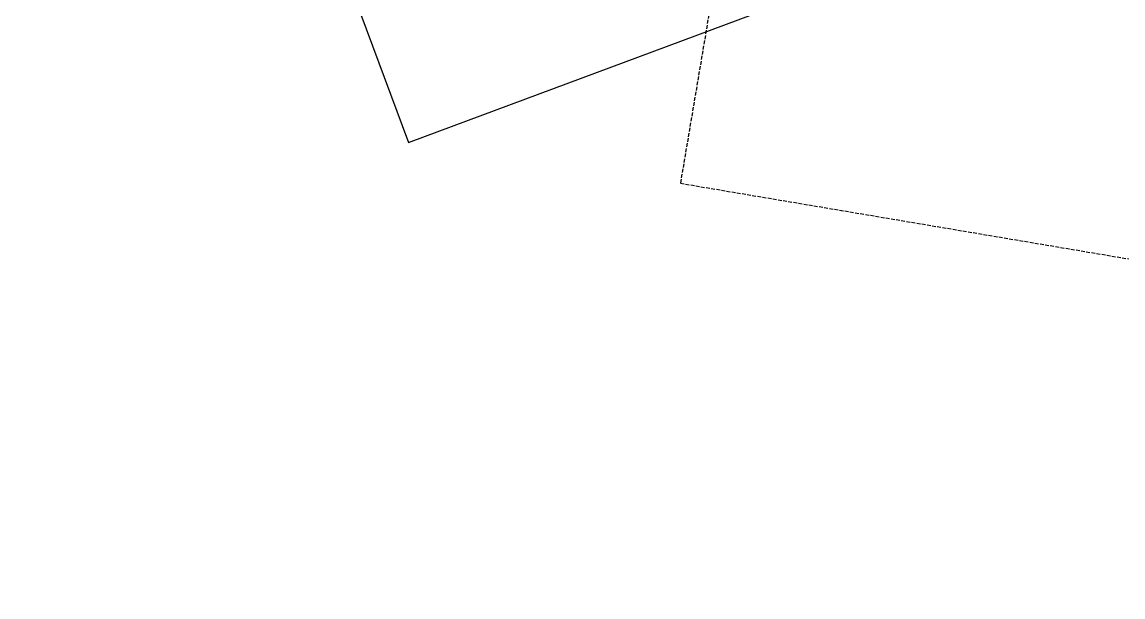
# Model space of a CAD drawing. Extents: x 12199666 to 24617114, y 1197707 to 2548648.
# Drawn here: x 12313725 to 12314464, y 1285879 to 1286266 of the extents above; entities that cross this region are included whole.
import ezdxf

# ---------------------------------------------------------------- set-up
doc = ezdxf.new("R2010")
doc.units = 0
doc.header["$LTSCALE"] = 10
doc.header["$MEASUREMENT"] = 0
doc.linetypes.add('TX-PLAN-T1-F11$0$DASH', pattern=[0.35, 0.25, -0.1])
doc.layers.add('TX-PLAN-T1-F11$0$_EDO-ALUMINIUM-SECTION', color=90, linetype='Continuous', lineweight=30)
doc.layers.add('TX-PLAN-T1-F11$0$F-concrete', color=7, linetype='Continuous')
doc.layers.add('TX-PLAN-T1-F11$0$WALL-MOVE', color=6, linetype='Continuous')

# ---------------------------------------------------------------- blocks, each defined once
blk = doc.blocks.new('TX-PLAN-T1-F11$0$TY001')
at = {"layer": 'TX-PLAN-T1-F11$0$F-concrete'}
blk.add_line((1584.68, 453.13), (460.04, -196.6), dxfattribs=at)
blk.add_line((1584.68, 453.13), (460.04, -196.6), dxfattribs=at)
blk = doc.blocks.new('*U193')
at = {"layer": 'TX-PLAN-T1-F11$0$F-concrete'}
blk.add_line((460.04, -196.6), (84.68, 453.13), dxfattribs=at)
blk = doc.blocks.new('TX-PLAN-T1-F11$0$A$C21521A5F')
at = {"rotation": 90}
for name, p in [('*U193', (388.72, 7760.22, 0)), ('TX-PLAN-T1-F11$0$TY001', (388.72, 6260.22, 0))]:
    blk.add_blockref(name, p, dxfattribs=at)
blk = doc.blocks.new('TX-PLAN-T1-F11$0$标准层幕墙0118')
at = {"color": 3, "rotation": 90}
blk.add_blockref('TX-PLAN-T1-F11$0$A$C21521A5F', (22760.22, 37461.28, 0), dxfattribs=at)
blk = doc.blocks.new('TX-PLAN-T1-F11')
at = {"layer": 'TX-PLAN-T1-F11$0$WALL-MOVE', "linetype": 'TX-PLAN-T1-F11$0$DASH', "elevation": 0}
blk.add_lwpolyline([(12314148.45, 1286347.93), (12314197.76, 1286339.61), (12314167.02, 1286157.45), (12314709.36, 1286065.95), (12313361.78, 1278078.57)], dxfattribs=at)
at = {"layer": 'TX-PLAN-T1-F11$0$_EDO-ALUMINIUM-SECTION', "rotation": 350.4236156863823}
blk.add_blockref('TX-PLAN-T1-F11$0$标准层幕墙0118', (12293055.45, 1251790.44), dxfattribs=at)

msp = doc.modelspace()

# ---------------------------------------------------------------- block references
msp.add_blockref('TX-PLAN-T1-F11', (0, 0))

doc.saveas('drawing.dxf')
